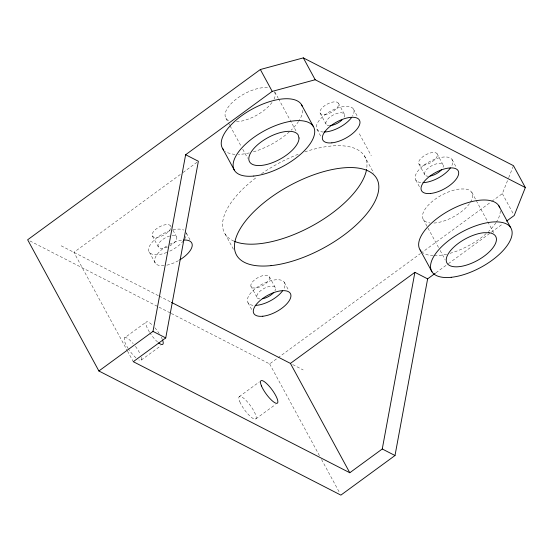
<?xml version="1.0" encoding="UTF-8"?>
<svg xmlns="http://www.w3.org/2000/svg" width="553" height="553" viewBox="0 0 553 553"><rect width="100%" height="100%" fill="white"/><g stroke="black" fill="none" stroke-linecap="round" stroke-linejoin="round"><path stroke-width="0.41" stroke-dasharray="2.77 2.07" d="M491.887 201.292L502.338 193.64L508.387 178.46M508.705 177.665L513.474 165.679M180.292 174.499L73.908 252.348L127.086 350.291M183.071 172.467L196.979 162.292M128.275 348.66A13.887 3.615 53.8 0 1 124.563 337.883L146.206 322.046M141.215 360.086L160.833 345.736M171.312 313.468L269.643 363.909L277.309 358.303M278.007 357.791L420.128 253.799M420.826 253.288L491.195 201.797M239.193 396.681L259.488 381.833M435.944 272.781L447.716 264.168M448.407 263.663L490.663 232.744M491.354 232.239L502.435 224.124M255.845 418.884L275.463 404.533M61.169 245.809L158.365 295.668M159.133 296.062L170.649 301.966M292.675 364.558L303.162 369.936M29.952 240.963L158.248 306.77M159.015 307.164L170.545 313.074M502.338 193.64L513.391 214.004M471.785 192.361L475.884 199.903M476.292 200.656L487.345 221.013M487.753 221.767L493.898 233.083M452.084 159.603L456.432 167.621M437.07 153.769L443.001 164.704M418.911 163.978L424.849 174.914M415.773 180.015L420.128 188.034M423.377 219.576L438.522 247.474M440.16 250.495L445.075 259.544M353.374 108.969L357.729 116.987M359.374 133.785L371.25 155.649M338.36 103.141L344.298 114.077M364.351 155.808L373.766 173.151M320.208 113.344L326.146 124.28M317.063 129.381L321.417 137.4M274.779 91.853L278.055 97.888M278.463 98.641L296.069 131.061M225.963 118.314L228.009 122.089M228.417 122.842L229.647 125.102M230.055 125.856L241.108 146.213M242.746 149.234L247.661 158.282M284.325 282.355L288.68 290.373M269.567 277.094A10.417 4.631 -28.5 0 1 256.668 287.837A10.417 4.631 -28.5 0 1 254.47 279.949A10.417 4.631 -28.5 0 1 269.567 277.094L275.505 288.023M225.168 234.057L233.767 249.894M250.903 286.157L256.841 297.092M248.014 302.768L252.368 310.786M269.643 363.909L319.468 455.679M321.528 459.474L339.646 492.841M186.409 233.179L189.969 239.739M170.601 225.894L171.395 227.352M172.978 230.262L176.538 236.822M152.448 236.096L158.386 247.032M149.31 252.133L155.248 263.069M127.501 351.051L133.273 361.683M274.592 91.867L275.276 94.259A27.781 12.353 -28.5 0 1 273.839 99.526M428.589 176.227A10.417 4.631 -28.5 0 1 425.603 170.842A10.417 4.631 -28.5 0 1 437.333 163.633A10.417 4.631 -28.5 0 1 443.043 167.338M329.885 125.593A10.417 4.631 -28.5 0 1 327.162 119.842A10.417 4.631 -28.5 0 1 339.625 112.833A10.417 4.631 -28.5 0 1 343.786 117.782M304.821 151.895A79.867 35.51 -28.5 0 1 366.701 168.658M233.926 241.136A79.867 35.51 -28.5 0 1 256.744 177.181M261.569 173.711A79.867 35.51 -28.5 0 1 299.069 153.948M178.425 260.67A20.834 9.263 -28.5 0 1 164.835 265.516M164.117 265.599A20.834 9.263 -28.5 0 1 154.702 259.302A20.834 9.263 -28.5 0 1 168.375 245.055M169.736 244.315A20.834 9.263 -28.5 0 1 182.684 240.126M170.642 228.527A10.417 4.631 -28.5 0 1 155.531 237.417A10.417 4.631 -28.5 0 1 157.474 228.036A10.417 4.631 -28.5 0 1 170.946 227.076M172.101 235.557A10.417 4.631 -28.5 0 1 176.808 238.709A10.417 4.631 -28.5 0 1 169.971 245.829M167.538 247.018A10.417 4.631 -28.5 0 1 158.117 245.152A10.417 4.631 -28.5 0 1 169.826 235.993M259.841 298.959A10.417 4.631 -28.5 0 1 258.507 292.731A10.417 4.631 -28.5 0 1 270.721 286.198A10.417 4.631 -28.5 0 1 274.889 290.913M252.963 305.304A20.834 9.263 -28.5 0 1 251.235 292.468A20.834 9.263 -28.5 0 1 275.74 279.797A20.834 9.263 -28.5 0 1 283.44 289.544M185.614 231.721A20.834 9.263 -28.5 0 1 184.315 239.573M183.437 240.783A20.834 9.263 -28.5 0 1 168.319 251.815M166.799 252.445A20.834 9.263 -28.5 0 1 148.819 248.124A20.834 9.263 -28.5 0 1 172.19 230.062M172.971 229.861A20.834 9.263 -28.5 0 1 183.7 230.048M420.715 182.552A20.834 9.263 -28.5 0 1 419.402 169.266A20.834 9.263 -28.5 0 1 444.605 156.969A20.834 9.263 -28.5 0 1 450.315 168.112M323.484 132.022A20.834 9.263 -28.5 0 1 319.516 119.98A20.834 9.263 -28.5 0 1 344.215 106.473A20.834 9.263 -28.5 0 1 352.489 116.158M272.021 102.443A27.781 12.353 -28.5 0 1 235.419 121.84M228.52 120.547A27.781 12.353 -28.5 0 1 234.714 100.3A27.781 12.353 -28.5 0 1 267.776 87.72M302.837 110.317A45.146 20.074 -28.5 0 1 299.014 120.754M298.551 121.466A45.146 20.074 -28.5 0 1 291.134 130.169M289.364 131.821A45.146 20.074 -28.5 0 1 253.392 151.833M249.251 152.925A45.146 20.074 -28.5 0 1 238.329 154.405M234.97 154.335A45.146 20.074 -28.5 0 1 225.424 151.453M500.265 210.852A45.146 20.074 -28.5 0 1 496.428 222.016M495.965 222.728A45.146 20.074 -28.5 0 1 488.548 231.431M486.163 233.636A45.146 20.074 -28.5 0 1 450.011 253.322M446.665 254.186A45.146 20.074 -28.5 0 1 434.029 255.666M433.199 255.638A45.146 20.074 -28.5 0 1 422.838 252.714M157.584 341.996A13.887 3.615 53.8 0 1 149.918 332.823M149.448 332.077A13.887 3.615 53.8 0 1 145.999 322.358A13.887 3.615 53.8 0 1 152.58 325.309M154.84 327.722A13.887 3.615 53.8 0 1 159.146 333.473M161.276 337.116A13.887 3.615 53.8 0 1 162.223 339.134M141.374 357.279A13.887 3.615 53.8 0 1 138.824 359.92M135.934 357.839A13.887 3.615 53.8 0 1 129.07 349.855M124.563 337.883A13.887 3.615 53.8 0 1 133.197 343.565M135.437 346.344A13.887 3.615 53.8 0 1 140.296 354.328M470.43 202.239A27.781 12.353 -28.5 0 0 465.191 188.981L459.958 188.988A27.781 12.353 -28.5 0 0 427.531 205.993A27.781 12.353 -28.5 0 0 429.971 222.956M469.435 203.704A27.781 12.353 -28.5 0 1 433.614 223.073M423.349 165.243A10.417 4.631 -28.5 0 0 437.409 154.958A10.417 4.631 -28.5 0 0 423.218 156.423A10.417 4.631 -28.5 0 0 423.349 165.243M324.639 114.609A10.417 4.631 -28.5 0 0 338.699 104.323A10.417 4.631 -28.5 0 0 324.507 105.796A10.417 4.631 -28.5 0 0 324.639 114.609M239.829 401.796A13.887 3.615 53.8 0 0 254.898 419.188A13.887 3.615 53.8 0 0 247.82 402.363A13.887 3.615 53.8 0 0 239.829 401.796"/><path stroke-width="0.83" d="M525.35 187.543L513.474 165.679L303.327 57.885L260.345 69.519L27.65 239.781L98.89 370.987L153.001 331.392L185.635 154.736L272.221 91.383L315.196 79.75L525.35 187.543L514.214 215.511L506.596 221.082M435.246 273.293L427.628 278.864L414.895 272.332L382.261 448.988L349.793 472.746L133.273 361.683L165.741 337.924L198.368 161.269L185.635 154.736M98.89 370.987L340.883 495.115L395.001 455.52L427.628 278.864M171.416 302.36L290.429 363.404L414.895 272.332M153.001 331.392L165.741 337.924M382.261 448.988L395.001 455.52M498.785 205.723L510.661 227.587M420.121 249.949L431.997 271.82M303.327 57.885L315.196 79.75M301.371 104.462L313.247 126.326M260.345 69.519L272.221 91.383M222.707 148.688L234.576 170.559M290.429 363.404L349.793 472.746M441.688 169.515A10.417 4.631 -28.5 0 1 430.013 176.082M341.934 120.008A10.417 4.631 -28.5 0 1 330.576 125.545M366.577 169.446A79.867 35.51 -28.5 0 1 312.058 225.949A79.867 35.51 -28.5 0 1 234.666 241.447M183.52 240.05A20.834 9.263 -28.5 0 1 192.119 246.299A20.834 9.263 -28.5 0 1 179.76 259.889M273.666 292.572A10.417 4.631 -28.5 0 1 262.606 298.772M282.562 290.864A20.834 9.263 -28.5 0 1 255.23 305.401M450.315 168.112A20.834 9.263 -28.5 0 1 422.983 182.656M351.611 117.478A20.834 9.263 -28.5 0 1 324.279 132.022M223.626 149.884A45.146 20.074 -28.5 0 1 251.892 109.245A45.146 20.074 -28.5 0 1 302.346 106.494M421.04 251.145A45.146 20.074 -28.5 0 1 449.306 210.506A45.146 20.074 -28.5 0 1 499.76 207.755M162.547 339.957A13.887 3.615 53.8 0 1 158.621 342.86M488.942 232.716L483.709 232.723A27.781 12.353 -28.5 0 0 446.292 258.928A27.781 12.353 -28.5 0 0 480.115 258.887A27.781 12.353 -28.5 0 0 488.942 232.716M299.028 137.994L298.115 134.835A27.781 12.353 -28.5 0 0 257.608 144.762A27.781 12.353 -28.5 0 0 263.484 165.16A27.781 12.353 -28.5 0 0 299.028 137.994M271.046 265.627A79.867 35.51 -28.5 0 0 378.833 186.755A79.867 35.51 -28.5 0 0 270.016 198.022A79.867 35.51 -28.5 0 0 271.046 265.627M331.876 142.847A20.834 9.263 -28.5 0 0 359.989 122.275A20.834 9.263 -28.5 0 0 331.606 125.213A20.834 9.263 -28.5 0 0 331.876 142.847M262.82 316.233A20.834 9.263 -28.5 0 0 290.94 295.655A20.834 9.263 -28.5 0 0 262.557 298.592A20.834 9.263 -28.5 0 0 262.82 316.233M430.58 193.481A20.834 9.263 -28.5 0 0 458.7 172.902A20.834 9.263 -28.5 0 0 430.31 175.84A20.834 9.263 -28.5 0 0 430.58 193.481M261.479 385.959A13.887 3.615 53.8 0 0 276.548 403.351A13.887 3.615 53.8 0 0 269.47 386.519A13.887 3.615 53.8 0 0 261.479 385.959M253.799 176.041A45.146 20.074 -28.5 0 0 314.726 131.462A45.146 20.074 -28.5 0 0 253.212 137.828A45.146 20.074 -28.5 0 0 253.799 176.041M451.213 277.302A45.146 20.074 -28.5 0 0 512.14 232.723A45.146 20.074 -28.5 0 0 450.633 239.09A45.146 20.074 -28.5 0 0 451.213 277.302"/></g></svg>
